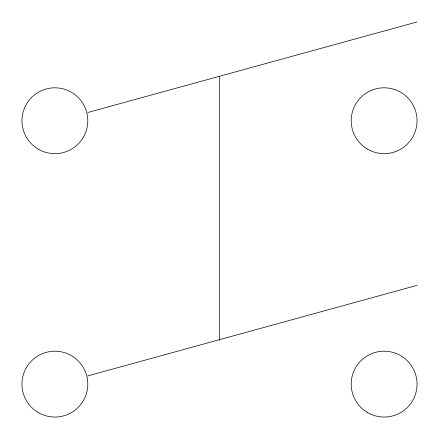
<?xml version="1.0" encoding="UTF-8"?>
<svg xmlns="http://www.w3.org/2000/svg" width="439" height="439" viewBox="0 0 439 439"><rect width="100%" height="100%" fill="white"/><g stroke="black" fill="none" stroke-linecap="round" stroke-linejoin="round"><path stroke-width="0.66" d="M87.8 112.494L417.05 21.95M87.8 375.894L417.05 285.35M219.5 76.825L219.5 340.225M367.662 412.638A32.925 32.925 0 0 0 417.05 384.125A32.925 32.925 0 0 0 367.662 355.612A32.925 32.925 0 0 0 367.662 412.638M38.412 412.638A32.925 32.925 0 0 0 87.8 384.125A32.925 32.925 0 0 0 38.412 355.612A32.925 32.925 0 0 0 38.412 412.638M367.662 149.238A32.925 32.925 0 0 0 417.05 120.725A32.925 32.925 0 0 0 367.662 92.212A32.925 32.925 0 0 0 367.662 149.238M38.412 149.238A32.925 32.925 0 0 0 87.8 120.725A32.925 32.925 0 0 0 38.412 92.212A32.925 32.925 0 0 0 38.412 149.238"/></g></svg>
